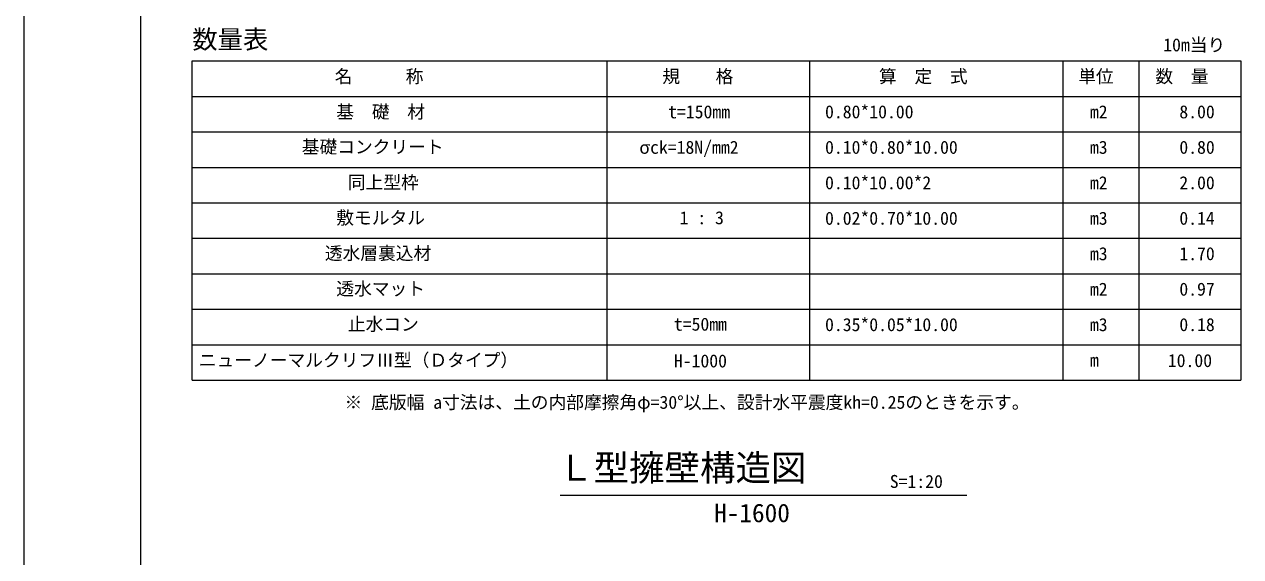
# Model space of a CAD drawing. Units: millimetres, scale not verified, with parts at other scales. Extents: x -1 to 252299, y 59402 to 118802.
# Drawn here: x -1 to 23996, y 89153 to 99660 of the extents above; entities that cross this region are included whole.
import ezdxf
from ezdxf.enums import TextEntityAlignment as Align

# ---------------------------------------------------------------- set-up
doc = ezdxf.new("R2010")
doc.units = ezdxf.units.MM
doc.header["$LTSCALE"] = 300
for name, color, linetype in [('D-MTR', 1, 'Continuous'), ('D-MTR-TXT', 1, 'Continuous'), ('D-TTL-TXT', 1, 'Continuous')]:
    doc.layers.add(name, color=color, linetype=linetype)
for name, color, linetype, lineweight in [('D-MTR-FRAM', 7, 'Continuous', 18), ('D-TTL(外枠）', 2, 'Continuous', 18), ('D-TTL-LINE', 7, 'Continuous', 18), ('DEFPOINTS_3', 7, 'Continuous', 18)]:
    doc.layers.add(name, color=color, linetype=linetype, lineweight=lineweight)
doc.styles.add('ＭＳ ゴシック', font='')
doc.styles.get('ＭＳ ゴシック').set_extended_font_data('MS Gothic')

msp = doc.modelspace()

# ---------------------------------------------------------------- linework, layer by layer
at = {"layer": 'D-MTR-FRAM'}
for p, q in [((3312.1, 98936.5), (23996.5, 98936.5)), ((3312.1, 92636.5), (3312.1, 98936.5)), ((11496.5, 92636.5), (11496.5, 98936.5)), ((15496.5, 92636.5), (15496.5, 98936.5)), ((20496.5, 92636.5), (20496.5, 98936.5)), ((21996.5, 92636.5), (21996.5, 98936.5)), ((21996.5, 92636.5), (21996.5, 98936.5)), ((23996.5, 98936.5), (23996.5, 92636.5)), ((3312.1, 98236.5), (23996.5, 98236.5)), ((3312.1, 97536.5), (23996.5, 97536.5)), ((3312.1, 96836.5), (23996.5, 96836.5)), ((3312.1, 96136.5), (23996.5, 96136.5)), ((3312.1, 95436.5), (23996.5, 95436.5)), ((3312.1, 94736.5), (23996.5, 94736.5)), ((3312.1, 94036.5), (23996.5, 94036.5)), ((3312.1, 93336.5), (23996.5, 93336.5)), ((3312.1, 92636.5), (23996.5, 92636.5))]:
    msp.add_line(p, q, dxfattribs=at)
at = {"layer": 'D-TTL(外枠）'}
msp.add_line((2298.9, 61402.1), (2298.9, 116802.1), dxfattribs=at)
at = {"layer": 'D-TTL-LINE'}
msp.add_line((10573.8, 90368.8), (18593.1, 90368.8), dxfattribs=at)
at = {"layer": 'DEFPOINTS_3'}
msp.add_line((-1.1, 59402.1), (-1.1, 118802.1), dxfattribs=at)

# ---------------------------------------------------------------- texts
at = {"layer": 'D-MTR', "style": 'ＭＳ ゴシック'}
msp.add_text('数量表', height=366.6, dxfattribs=at).set_placement((3312.1, 99069.8), align=Align.BOTTOM_LEFT)
at = {"layer": 'D-MTR-TXT', "style": 'ＭＳ ゴシック'}
for s, p in [('10m当り', (22468.6, 99049.8)), ('名\u3000\u3000\u3000称', (6122.2, 98427.9)), ('規\u3000\u3000格', (12586.8, 98427.9)), ('算\u3000定\u3000式', (16859.4, 98427.9)), ('単位', (20791.6, 98427.9)), ('数\u3000量', (22314.2, 98427.9)), ('基\u3000礎\u3000材', (6154.3, 97727.9)), ('t=150mm', (12700.5, 97727.9)), ('0.80*10.00', (15796.5, 97727.9)), ('m2', (21021.5, 97727.9)), ('8.00', (22786.8, 97727.9)), ('基礎コンクリート', (5472.1, 97036.8)), ('σck=18N/mm2', (12132, 97027.8)), ('0.10*0.80*10.00', (15796.5, 97027.8)), ('m3', (21021.5, 97027.9)), ('0.80', (22786.8, 97027.9)), ('同上型枠', (6381.7, 96336.8)), ('0.10*10.00*2', (15796.5, 96327.8)), ('m2', (21021.5, 96327.9)), ('2.00', (22786.8, 96327.9)), ('敷モルタル', (6154.3, 95636.8)), ('1 : 3', (12927.9, 95636.8)), ('0.02*0.70*10.00', (15796.5, 95627.8)), ('m3', (21021.5, 95627.9)), ('0.14', (22786.8, 95627.9)), ('透水層裏込材', (5926.9, 94936.8)), ('m3', (21021.5, 94927.9)), ('1.70', (22786.8, 94927.9)), ('透水マット', (6154.3, 94236.8)), ('m2', (21021.5, 94227.9)), ('0.97', (22786.8, 94227.9)), ('止水コン', (6381.7, 93536.8)), ('t=50mm', (12814.2, 93536.8)), ('0.35*0.05*10.00', (15796.5, 93527.8)), ('m3', (21021.5, 93527.9)), ('0.18', (22786.8, 93527.9)), ('ニューノーマルクリフⅢ型（Ｄタイプ）', (3441.6, 92827.9)), ('H-1000', (12814.2, 92811.5)), ('10.00', (22559.4, 92818.9)), ('m', (21021.5, 92827.9)), ('※ 底版幅 a寸法は、土の内部摩擦角φ=30°以上、設計水平震度kh=0.25のときを示す。', (6316.6, 91995.4))]:
    msp.add_text(s, height=256.6, dxfattribs=at).set_placement(p, align=Align.BOTTOM_LEFT)
at = {"layer": 'D-TTL-TXT', "style": 'ＭＳ ゴシック'}
for s, height, p in [('Ｌ型擁壁構造図', 513.2, (10529.4, 90496.7)), ('S=1:20', 256.6, (17073.8, 90432.7)), ('H-1600', 366.6, (13606.9, 89723.3))]:
    msp.add_text(s, height=height, dxfattribs=at).set_placement(p, align=Align.BOTTOM_LEFT)

doc.saveas('drawing.dxf')
